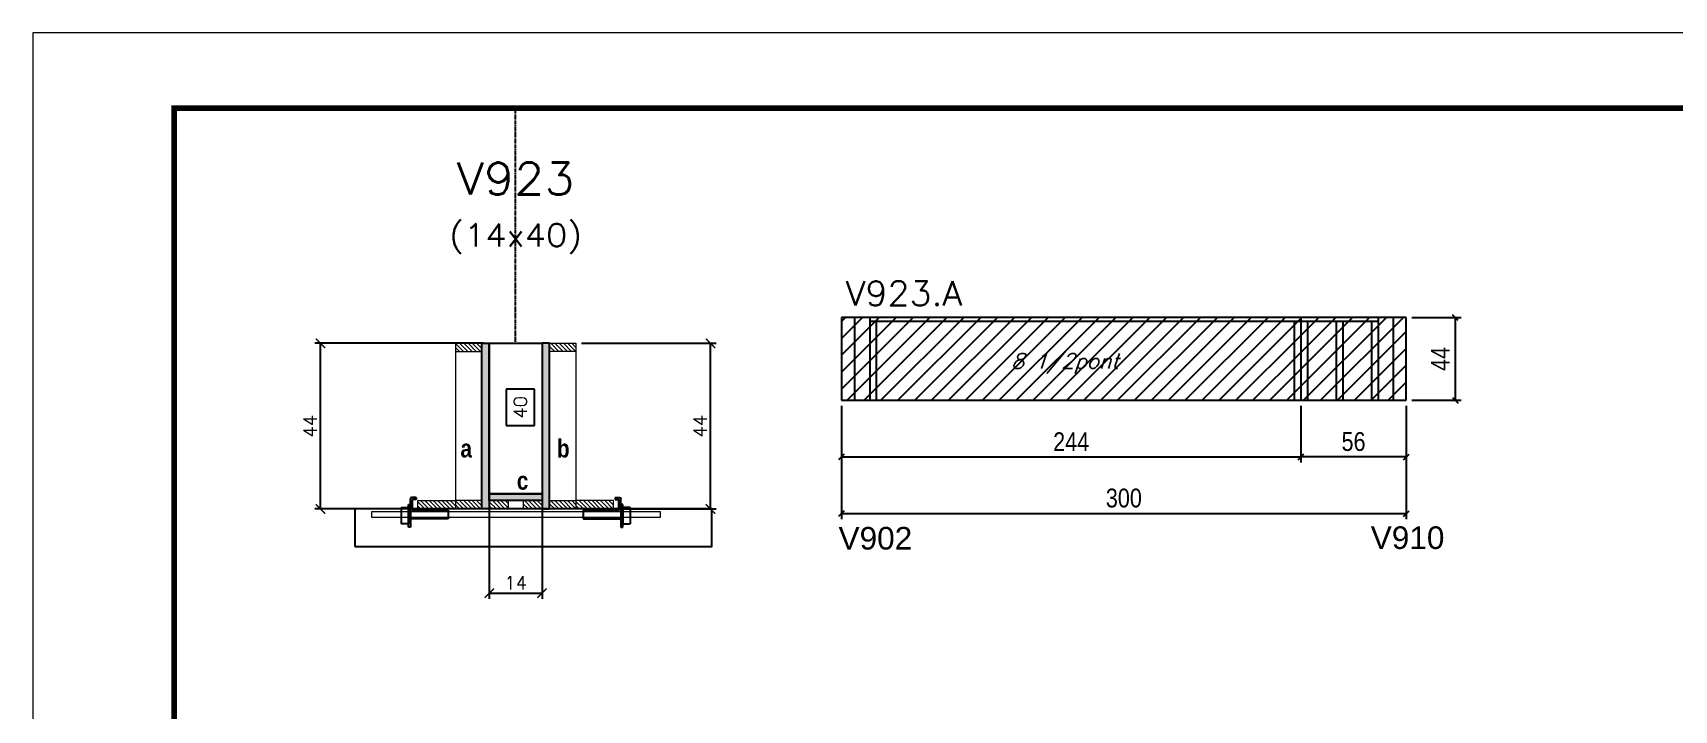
# Model space of a CAD drawing. Extents: x -20960 to -5926, y -2106 to 21915.
# Drawn here: x -7411 to -6540, y 13515 to 13875 of the extents above; entities that cross this region are included whole.
import ezdxf
from ezdxf.enums import TextEntityAlignment as Align

# ---------------------------------------------------------------- set-up
doc = ezdxf.new("R2010")
doc.units = 0
doc.linetypes.add('DASHED', pattern=[0.75, 0.5, -0.25])
doc.linetypes.add('HIDDEN', pattern=[0.375, 0.25, -0.125])
for name, color, linetype in [('5', 5, 'Continuous'), ('barrote', 251, 'Continuous'), ('COTA', 241, 'Continuous'), ('Cota Seção (2x)', 4, 'Continuous'), ('detalhes', 4, 'Continuous'), ('Painéis', 200, 'Continuous'), ('presilha', 1, 'Continuous'), ('Reaproveitamento', 251, 'Continuous'), ('SARR_2.2x7', 40, 'Continuous'), ('SARR_3.5x7', 81, 'Continuous'), ('texto', 7, 'Continuous'), ('Texto de Titulo', 7, 'Continuous'), ('Texto Qtd Sarr', 242, 'Continuous')]:
    doc.layers.add(name, color=color, linetype=linetype)
for name, color, linetype, lineweight in [('CONCRETO', 251, 'Continuous', 25), ('Folhas', 255, 'Continuous', 9), ('Hachura', 251, 'Continuous', 9), ('Madeira', 126, 'Continuous', 18), ('SARRAFO DE PRESSAO', 251, 'DASHED', 9), ('SCO-___-LAJ', 2, 'Continuous', 0), ('Texto Seção', 7, 'Continuous', 15)]:
    doc.layers.add(name, color=color, linetype=linetype, lineweight=lineweight)
doc.styles.add('COTA TECNICA', font='techl___.ttf', dxfattribs={"height": 10})
doc.styles.add('REGUA-120', font='ROMANS.shx', dxfattribs={"height": 15})
doc.styles.add('Romans', font='romans.shx')
doc.styles.get("Standard").update_dxf_attribs({"font": 'arial.ttf'})
doc.styles.add('TECNICA', font='techb___.ttf', dxfattribs={"height": 10})
doc.dimstyles.new('Cota Seção (2x)', dxfattribs={"dimtxt": 7, "dimasz": 5, "dimexe": 3, "dimexo": 3, "dimgap": 2, "dimtad": 3, "dimdec": 1, "dimlfac": 0.5, "dimzin": 12, "dimdsep": 46, "dimtxsty": 'Romans', "dimblk": 'ARCHTICK', "dimcen": 0, "dimclrd": 4, "dimclre": 4, "dimclrt": 1, "dimadec": 1, "dimazin": 3, "dimtfac": 1, "dimtdec": 1, "dimtmove": 0, "dimatfit": 3, "dimldrblk": 'OBLIQUE', "dimfxl": 1, "dimtolj": 1, "dimtzin": 12, "dimarcsym": 0})
doc.dimstyles.new('Cota Seção interna', dxfattribs={"dimtxt": 7, "dimasz": 6, "dimexe": 0.18, "dimexo": 2, "dimgap": -4, "dimtad": 3, "dimdec": 1, "dimlfac": 0.5, "dimzin": 12, "dimdsep": 46, "dimtxsty": 'Romans', "dimblk": 'ARCHTICK', "dimcen": 0.09, "dimse1": 1, "dimse2": 1, "dimsd1": 1, "dimsd2": 1, "dimclrd": 180, "dimclre": 5, "dimclrt": 1, "dimadec": 0, "dimazin": 3, "dimtfac": 1, "dimtdec": 1, "dimtofl": 0, "dimtmove": 0, "dimatfit": 3, "dimldrblk": 'ARCHTICK', "dimfxl": 1, "dimtolj": 1, "dimtzin": 0, "dimarcsym": 0})
doc.dimstyles.new('PAINEL', dxfattribs={"dimtxt": 10, "dimasz": 3, "dimexe": 3, "dimexo": 3, "dimgap": 3, "dimtad": 1, "dimdec": 1, "dimzin": 12, "dimdsep": 46, "dimtxsty": 'COTA TECNICA', "dimblk1": 'OBLIQUE', "dimblk2": 'OBLIQUE', "dimsah": 1, "dimcen": 0.9, "dimclrd": 4, "dimclre": 4, "dimclrt": 240, "dimadec": 1, "dimazin": 3, "dimtfac": 1, "dimtdec": 1, "dimtmove": 0, "dimatfit": 3, "dimfxl": 1, "dimtolj": 1, "dimtzin": 12, "dimarcsym": 0})
pattern_1 = [(315, (15777.5851, 5392.7215), (1.12253202, 1.12253202), [])]
pattern_2 = [(315, (15787.5851, 5392.7215), (1.12253202, 1.12253202), [])]
pattern_3 = [(45, (-149796.613, -16920.2756), (-4.49012806, 4.49012806), [])]

# ---------------------------------------------------------------- blocks, each defined once
blk = doc.blocks.new('9999999999')
at = {"layer": 'Folhas'}
blk.add_lwpolyline([(98138.98, 34190.21), (99623.98, 34190.21), (99623.98, 35240.21), (98138.98, 35240.21)], close=True, dxfattribs=at)
at = {"layer": 'Folhas', "color": 30, "const_width": 3}
blk.add_lwpolyline([(98213.98, 34230.21), (99583.98, 34230.21), (99583.98, 35200.21), (98213.98, 35200.21)], close=True, dxfattribs=at)
blk = doc.blocks.new('_Oblique')
at = {"color": 0, "linetype": 'ByBlock', "lineweight": -2}
blk.add_line((-0.5, -0.5), (0.5, 0.5), dxfattribs=at)
blk = doc.blocks.new('*D1199')
at = {"layer": 'COTA', "color": 4, "linetype": 'ByBlock', "lineweight": -2, "transparency": 16777216}
for p, q in [((-6981.99, 13677.08), (-6981.99, 13616.88)), ((-6681.99, 13677.08), (-6681.99, 13616.88)), ((-6981.99, 13619.88), (-6681.99, 13619.88))]:
    blk.add_line(p, q, dxfattribs=at)
at = {"layer": 'Defpoints', "color": 0, "linetype": 'ByBlock', "transparency": 16777216}
for p in [(-6981.99, 13680.08), (-6681.99, 13680.08), (-6681.99, 13619.88)]:
    blk.add_point(p, dxfattribs=at)
at = {"layer": 'COTA', "color": 4, "linetype": 'ByBlock', "lineweight": -2, "transparency": 16777216, "xscale": 3, "yscale": 3, "zscale": 3, "rotation": 180}
blk.add_blockref('_Oblique', (-6981.99, 13619.88), dxfattribs=at)
at = {"layer": 'COTA', "color": 4, "linetype": 'ByBlock', "lineweight": -2, "transparency": 16777216, "xscale": 3, "yscale": 3, "zscale": 3}
blk.add_blockref('_Oblique', (-6681.99, 13619.88), dxfattribs=at)
at = {"layer": 'COTA', "color": 240, "linetype": 'ByBlock', "transparency": 16777216, "insert": (-6831.99, 13628.1), "char_height": 10, "attachment_point": 5, "style": 'COTA TECNICA'}
blk.add_mtext('\\A1;300', dxfattribs=at)
blk = doc.blocks.new('*D1200')
at = {"layer": 'COTA', "color": 4, "linetype": 'ByBlock', "lineweight": -2, "transparency": 16777216}
for p, q in [((-6981.99, 13677.08), (-6981.99, 13647.01)), ((-6737.99, 13677.08), (-6737.99, 13647.01)), ((-6981.99, 13650.01), (-6737.99, 13650.01))]:
    blk.add_line(p, q, dxfattribs=at)
at = {"layer": 'Defpoints', "color": 0, "linetype": 'ByBlock', "transparency": 16777216}
for p in [(-6981.99, 13680.08), (-6737.99, 13680.08), (-6737.99, 13650.01)]:
    blk.add_point(p, dxfattribs=at)
at = {"layer": 'COTA', "color": 4, "linetype": 'ByBlock', "lineweight": -2, "transparency": 16777216, "xscale": 3, "yscale": 3, "zscale": 3, "rotation": 180}
blk.add_blockref('_Oblique', (-6981.99, 13650.01), dxfattribs=at)
at = {"layer": 'COTA', "color": 4, "linetype": 'ByBlock', "lineweight": -2, "transparency": 16777216, "xscale": 3, "yscale": 3, "zscale": 3}
blk.add_blockref('_Oblique', (-6737.99, 13650.01), dxfattribs=at)
at = {"layer": 'COTA', "color": 240, "linetype": 'ByBlock', "transparency": 16777216, "insert": (-6859.99, 13658.08), "char_height": 10, "attachment_point": 5, "style": 'COTA TECNICA'}
blk.add_mtext('\\A1;244', dxfattribs=at)
blk = doc.blocks.new('*D1201')
at = {"layer": 'COTA', "color": 4, "linetype": 'ByBlock', "lineweight": -2, "transparency": 16777216}
for p, q in [((-6737.99, 13677.08), (-6737.99, 13647.01)), ((-6681.99, 13677.08), (-6681.99, 13647.01)), ((-6681.99, 13650.01), (-6737.99, 13650.01))]:
    blk.add_line(p, q, dxfattribs=at)
at = {"layer": 'Defpoints', "color": 0, "linetype": 'ByBlock', "transparency": 16777216}
for p in [(-6737.99, 13680.08), (-6681.99, 13680.08), (-6737.99, 13650.01)]:
    blk.add_point(p, dxfattribs=at)
at = {"layer": 'COTA', "color": 4, "linetype": 'ByBlock', "lineweight": -2, "transparency": 16777216, "xscale": 3, "yscale": 3, "zscale": 3, "rotation": 180}
blk.add_blockref('_Oblique', (-6737.99, 13650.01), dxfattribs=at)
at = {"layer": 'COTA', "color": 4, "linetype": 'ByBlock', "lineweight": -2, "transparency": 16777216, "xscale": 3, "yscale": 3, "zscale": 3}
blk.add_blockref('_Oblique', (-6681.99, 13650.01), dxfattribs=at)
at = {"layer": 'COTA', "color": 240, "linetype": 'ByBlock', "transparency": 16777216, "insert": (-6709.99, 13658.12), "char_height": 10, "attachment_point": 5, "style": 'COTA TECNICA'}
blk.add_mtext('\\A1;56', dxfattribs=at)
blk = doc.blocks.new('*D1202')
at = {"layer": 'COTA', "color": 4, "linetype": 'ByBlock', "lineweight": -2, "transparency": 16777216}
for p, q in [((-6678.99, 13724.08), (-6652.84, 13724.08)), ((-6655.84, 13680.08), (-6655.84, 13724.08)), ((-6678.99, 13680.08), (-6652.84, 13680.08))]:
    blk.add_line(p, q, dxfattribs=at)
at = {"layer": 'Defpoints', "color": 0, "linetype": 'ByBlock', "transparency": 16777216}
for p in [(-6681.99, 13724.08), (-6655.84, 13724.08), (-6681.99, 13680.08)]:
    blk.add_point(p, dxfattribs=at)
at = {"layer": 'COTA', "color": 4, "linetype": 'ByBlock', "lineweight": -2, "transparency": 16777216, "xscale": 3, "yscale": 3, "zscale": 3}
for p, rotation in [((-6655.84, 13724.08), 90), ((-6655.84, 13680.08), 270)]:
    blk.add_blockref('_Oblique', p, dxfattribs=dict(at, rotation=rotation))
at = {"layer": 'COTA', "color": 240, "linetype": 'ByBlock', "transparency": 16777216, "insert": (-6663.91, 13702.08), "char_height": 10, "attachment_point": 5, "rotation": 90, "style": 'COTA TECNICA'}
blk.add_mtext('\\A1;44', dxfattribs=at)
blk = doc.blocks.new('_ArchTick')
at = {"color": 0, "linetype": 'ByBlock', "const_width": 0.15}
blk.add_lwpolyline([(-0.5, -0.5), (0.5, 0.5)], dxfattribs=at)
blk = doc.blocks.new('*D1207')
at = {"layer": 'COTA', "color": 4, "lineweight": -2, "transparency": 16777216}
for p, q in [((-7172.04, 13710.37), (-7261.68, 13710.37)), ((-7258.68, 13622.37), (-7258.68, 13710.37)), ((-7210.04, 13622.37), (-7261.68, 13622.37))]:
    blk.add_line(p, q, dxfattribs=at)
at = {"layer": 'Defpoints', "color": 0, "transparency": 16777216}
for p in [(-7258.68, 13710.37), (-7169.04, 13710.37), (-7207.04, 13622.37)]:
    blk.add_point(p, dxfattribs=at)
at = {"layer": 'COTA', "color": 4, "lineweight": -2, "transparency": 16777216, "xscale": 5, "yscale": 5, "zscale": 5}
for p, rotation in [((-7258.68, 13710.37), 90), ((-7258.68, 13622.37), 270)]:
    blk.add_blockref('_ArchTick', p, dxfattribs=dict(at, rotation=rotation))
at = {"layer": 'COTA', "color": 1, "transparency": 16777216, "insert": (-7264.18, 13666.37), "char_height": 7, "attachment_point": 5, "rotation": 90, "style": 'Romans'}
blk.add_mtext('\\A1;44', dxfattribs=at)
blk = doc.blocks.new('*D1208')
at = {"layer": 'COTA', "color": 4, "lineweight": -2, "transparency": 16777216}
for p, q in [((-7120.04, 13710.37), (-7048.56, 13710.37)), ((-7051.56, 13622.37), (-7051.56, 13710.37)), ((-7100.04, 13622.37), (-7048.56, 13622.37))]:
    blk.add_line(p, q, dxfattribs=at)
at = {"layer": 'Defpoints', "color": 0, "transparency": 16777216}
for p in [(-7123.04, 13710.37), (-7051.56, 13710.37), (-7103.04, 13622.37)]:
    blk.add_point(p, dxfattribs=at)
at = {"layer": 'COTA', "color": 4, "lineweight": -2, "transparency": 16777216, "xscale": 5, "yscale": 5, "zscale": 5}
for p, rotation in [((-7051.56, 13710.37), 90), ((-7051.56, 13622.37), 270)]:
    blk.add_blockref('_ArchTick', p, dxfattribs=dict(at, rotation=rotation))
at = {"layer": 'COTA', "color": 1, "transparency": 16777216, "insert": (-7057.06, 13666.37), "char_height": 7, "attachment_point": 5, "rotation": 90, "style": 'Romans'}
blk.add_mtext('\\A1;44', dxfattribs=at)
blk = doc.blocks.new('*D1209')
at = {"layer": 'Cota Seção (2x)', "color": 180, "lineweight": -2, "transparency": 16777216}
for p, q in [((-7145.04, 13686.03), (-7160.04, 13686.03)), ((-7160.04, 13686.03), (-7160.04, 13666.7)), ((-7145.04, 13666.7), (-7145.04, 13686.03)), ((-7160.04, 13666.7), (-7145.04, 13666.7))]:
    blk.add_line(p, q, dxfattribs=at)
at = {"layer": 'Defpoints', "color": 0, "transparency": 16777216}
for p in [(-7141.04, 13710.37), (-7141.04, 13710.37), (-7141.04, 13630.37)]:
    blk.add_point(p, dxfattribs=at)
at = {"layer": 'Cota Seção (2x)', "color": 1, "transparency": 16777216, "insert": (-7152.54, 13676.37), "char_height": 7, "attachment_point": 5, "rotation": 90, "style": 'Romans'}
blk.add_mtext('\\A1;40', dxfattribs=at)
blk = doc.blocks.new('titulo1')
at = {"layer": 'Defpoints', "color": 252, "linetype": 'HIDDEN', "ltscale": 2}
blk.add_line((0, 0), (0, 125), dxfattribs=at)
at = {"layer": 'Defpoints', "style": 'Romans', "oblique": 15}
blk.add_attdef('FOLHA', text='', height=10, dxfattribs=at).set_placement((0, 15.58), align=Align.MIDDLE_CENTER)
at = {"layer": 'Texto Qtd Sarr', "color": 3, "style": 'Romans', "oblique": 15}
for tag, height, p in [('TITULO', 17, (0, 71.45)), ('SEÇÃO', 12, (0, 41.55))]:
    blk.add_attdef(tag, text='', height=height, dxfattribs=at).set_placement(p, align=Align.MIDDLE_CENTER)
blk = doc.blocks.new('PRESILHA METÁLICA 1')
at = {"layer": 'presilha'}
for p, q in [((6, 15.5), (7.5, 15.5)), ((6, -2.5), (6, 15.5)), ((7.5, 10.6), (7.5, 19.9)), ((7.5, 15.5), (7.5, -2.5)), ((12, 21), (8.6, 21)), ((9, 11.6), (9, 18.9)), ((12, 19.5), (9.6, 19.5)), ((12, 21), (12, 19.5)), ((0, 13), (6, 13)), ((0, 13), (0, 0)), ((6, 0), (0, 0)), ((6, 13), (6, 0)), ((37.5, 4.1), (7.5, 4.1)), ((37.5, 11), (9.6, 11)), ((37.5, 11), (37.5, 4.1)), ((7.5, -2.5), (6, -2.5))]:
    blk.add_line(p, q, dxfattribs=at)
for centre, radius, start, end in [((8.6, 19.9), 1.14, 90, 180), ((9.6, 18.9), 0.57, 90, 180), ((9.6, 11.6), 0.57, 180, 270)]:
    blk.add_arc(centre, radius, start, end, dxfattribs=at)
blk = doc.blocks.new('*D1210')
at = {"layer": 'COTA', "color": 4, "lineweight": -2, "transparency": 16777216}
for p, q in [((-7169.04, 13623.77), (-7169.04, 13574.64)), ((-7141.04, 13623.77), (-7141.04, 13574.64)), ((-7169.04, 13577.64), (-7141.04, 13577.64))]:
    blk.add_line(p, q, dxfattribs=at)
at = {"layer": 'Defpoints', "color": 0, "transparency": 16777216}
for p in [(-7169.04, 13626.77), (-7141.04, 13626.77), (-7141.04, 13577.64)]:
    blk.add_point(p, dxfattribs=at)
at = {"layer": 'COTA', "color": 4, "lineweight": -2, "transparency": 16777216, "xscale": 5, "yscale": 5, "zscale": 5, "rotation": 180}
blk.add_blockref('_ArchTick', (-7169.04, 13577.64), dxfattribs=at)
at = {"layer": 'COTA', "color": 4, "lineweight": -2, "transparency": 16777216, "xscale": 5, "yscale": 5, "zscale": 5}
blk.add_blockref('_ArchTick', (-7141.04, 13577.64), dxfattribs=at)
at = {"layer": 'COTA', "color": 1, "transparency": 16777216, "insert": (-7155.04, 13583.14), "char_height": 7, "attachment_point": 5, "style": 'Romans'}
blk.add_mtext('\\A1;14', dxfattribs=at)

msp = doc.modelspace()

# ---------------------------------------------------------------- hatches: boundary and pattern name
at = {"layer": 'Hachura'}
h = msp.add_hatch(dxfattribs=at)
h.set_pattern_fill('ANSI31', color=256, scale=0.5, angle=270, style=0)
h.set_pattern_definition([(315, (15787.5851, 5402.7215), (1.12253202, 1.12253202), [])])
h.paths.add_polyline_path([(-7173.04, 13705.97), (-7173.04, 13710.37), (-7187.04, 13710.37), (-7187.04, 13705.97)])
h = msp.add_hatch(color=256, dxfattribs=at)
h.dxf.hatch_style = 1
h.paths.add_polyline_path([(-7173.04, 13710.37), (-7169.04, 13710.37), (-7169.04, 13622.37), (-7173.04, 13622.37)])
h = msp.add_hatch(color=256, dxfattribs=at)
h.dxf.hatch_style = 1
h.paths.add_polyline_path([(-7137.04, 13710.37), (-7141.04, 13710.37), (-7141.04, 13622.37), (-7137.04, 13622.37)])
h = msp.add_hatch(dxfattribs=at)
h.set_pattern_fill('ANSI31', color=256, scale=0.5, angle=270, style=0)
h.set_pattern_definition([(315, (15777.5948, 5402.7215), (1.12253202, 1.12253202), [])])
h.paths.add_polyline_path([(-7137.04, 13705.97), (-7137.04, 13710.37), (-7123.04, 13710.37), (-7123.04, 13705.97)])
h = msp.add_hatch(dxfattribs=at)
h.set_pattern_fill('ANSI31', color=256, scale=0.5, angle=270, style=0)
h.set_pattern_definition(pattern_2)
h.paths.add_polyline_path([(-7207.04, 13622.37), (-7207.04, 13626.77), (-7187.04, 13626.77), (-7187.04, 13622.37)])
h = msp.add_hatch(dxfattribs=at)
h.set_pattern_fill('ANSI31', color=256, scale=0.5, angle=270, style=0)
h.set_pattern_definition([(315, (15787.5851, 5319.1215), (1.12253202, 1.12253202), [])])
h.paths.add_polyline_path([(-7173.04, 13622.37), (-7173.04, 13626.77), (-7187.04, 13626.77), (-7187.04, 13622.37)])
h = msp.add_hatch(color=256, dxfattribs=at)
h.dxf.hatch_style = 1
h.paths.add_polyline_path([(-7169.04, 13626.77), (-7169.04, 13630.37), (-7141.04, 13630.37), (-7141.04, 13626.77)])
h = msp.add_hatch(dxfattribs=at)
h.set_pattern_fill('ANSI31', color=256, scale=0.5, angle=270, style=0)
h.set_pattern_definition(pattern_2)
h.paths.add_polyline_path([(-7169.04, 13622.37), (-7169.04, 13626.77), (-7159.04, 13626.77), (-7159.04, 13622.37)])
h = msp.add_hatch(dxfattribs=at)
h.set_pattern_fill('ANSI31', color=256, scale=0.5, angle=270, style=0)
h.set_pattern_definition(pattern_1)
h.paths.add_polyline_path([(-7141.04, 13622.37), (-7141.04, 13626.77), (-7151.04, 13626.77), (-7151.04, 13622.37)])
h = msp.add_hatch(dxfattribs=at)
h.set_pattern_fill('ANSI31', color=256, scale=0.5, angle=270, style=0)
h.set_pattern_definition([(315, (15777.5851, 5319.1215), (1.12253202, 1.12253202), [])])
h.paths.add_polyline_path([(-7137.04, 13622.37), (-7137.04, 13626.77), (-7123.04, 13626.77), (-7123.04, 13622.37)])
h = msp.add_hatch(dxfattribs=at)
h.set_pattern_fill('ANSI31', color=256, scale=0.5, angle=270, style=0)
h.set_pattern_definition(pattern_1)
h.paths.add_polyline_path([(-7103.04, 13622.37), (-7103.04, 13626.77), (-7123.04, 13626.77), (-7123.04, 13622.37)])
at = {"layer": 'Reaproveitamento', "linetype": 'ByBlock'}
h = msp.add_hatch(dxfattribs=at)
h.set_pattern_fill('ANSI31', color=256, scale=2)
h.set_pattern_definition(pattern_3)
h.paths.add_polyline_path([(-6737.99, 13680.08), (-6737.99, 13724.08), (-6981.99, 13724.08), (-6981.99, 13680.08)])
h.paths.add_polyline_path([(-6899.65, 13691.73), (-6832.03, 13691.73), (-6826.53, 13707.7), (-6894.15, 13707.7)], flags=24)
h = msp.add_hatch(dxfattribs=at)
h.set_pattern_fill('ANSI31', color=256, scale=2)
h.set_pattern_definition(pattern_3)
h.paths.add_polyline_path([(-6681.99, 13680.08), (-6681.99, 13724.08), (-6737.99, 13724.08), (-6737.99, 13680.08)])

# ---------------------------------------------------------------- linework, layer by layer
at = {"layer": 'barrote'}
msp.add_lwpolyline([(-7240.49, 13602.37), (-7050.91, 13602.37), (-7050.91, 13622.37), (-7240.49, 13622.37)], close=True, dxfattribs=at)
at = {"layer": 'CONCRETO'}
msp.add_lwpolyline([(-7169.04, 13710.37), (-7141.04, 13710.37), (-7141.04, 13630.37), (-7169.04, 13630.37), (-7169.04, 13710.37)], close=True, dxfattribs=at)
at = {"layer": 'Madeira'}
for points in [[(-7173.04, 13705.97), (-7173.04, 13710.37), (-7187.04, 13710.37), (-7187.04, 13705.97)], [(-7173.04, 13710.37), (-7187.04, 13710.37), (-7187.04, 13622.37), (-7173.04, 13622.37)], [(-7137.04, 13705.97), (-7137.04, 13710.37), (-7123.04, 13710.37), (-7123.04, 13705.97)], [(-7137.04, 13710.37), (-7123.04, 13710.37), (-7123.04, 13622.37), (-7137.04, 13622.37)], [(-7207.04, 13622.37), (-7207.04, 13626.77), (-7187.04, 13626.77), (-7187.04, 13622.37)], [(-7173.04, 13622.37), (-7173.04, 13626.77), (-7187.04, 13626.77), (-7187.04, 13622.37)], [(-7169.04, 13622.37), (-7169.04, 13626.77), (-7159.04, 13626.77), (-7159.04, 13622.37)], [(-7141.04, 13622.37), (-7141.04, 13626.77), (-7151.04, 13626.77), (-7151.04, 13622.37)], [(-7137.04, 13622.37), (-7137.04, 13626.77), (-7123.04, 13626.77), (-7123.04, 13622.37)], [(-7103.04, 13622.37), (-7103.04, 13626.77), (-7123.04, 13626.77), (-7123.04, 13622.37)]]:
    msp.add_lwpolyline(points, close=True, dxfattribs=at)
at = {"layer": 'Painéis', "linetype": 'ByBlock'}
for p, q in [((-6981.99, 13724.08), (-6981.99, 13680.08)), ((-6681.99, 13724.08), (-6981.99, 13724.08)), ((-6737.99, 13724.08), (-6737.99, 13680.08)), ((-6681.99, 13680.08), (-6681.99, 13724.08)), ((-6981.99, 13680.08), (-6681.99, 13680.08))]:
    msp.add_line(p, q, dxfattribs=at)
at = {"layer": 'Painéis'}
for points in [[(-7173.04, 13710.37), (-7169.04, 13710.37), (-7169.04, 13622.37), (-7173.04, 13622.37)], [(-7137.04, 13710.37), (-7141.04, 13710.37), (-7141.04, 13622.37), (-7137.04, 13622.37)], [(-7169.04, 13626.77), (-7169.04, 13630.37), (-7141.04, 13630.37), (-7141.04, 13626.77)]]:
    msp.add_lwpolyline(points, close=True, dxfattribs=at)
at = {"layer": 'SARR_2.2x7', "linetype": 'Continuous'}
for p, q in [((-6974.99, 13724.08), (-6974.99, 13680.08)), ((-6688.99, 13724.08), (-6688.99, 13680.08)), ((-6696.99, 13721.88), (-6966.99, 13721.88))]:
    msp.add_line(p, q, dxfattribs=at)
at = {"layer": 'SARR_3.5x7'}
for p, q in [((-6966.99, 13724.08), (-6966.99, 13680.08)), ((-6696.99, 13724.08), (-6696.99, 13680.08)), ((-6963.49, 13721.88), (-6963.49, 13680.08)), ((-6741.49, 13721.88), (-6741.49, 13680.08)), ((-6734.49, 13721.88), (-6734.49, 13680.08)), ((-6719.24, 13721.88), (-6719.24, 13680.08)), ((-6715.74, 13721.88), (-6715.74, 13680.08)), ((-6700.49, 13721.88), (-6700.49, 13680.08))]:
    msp.add_line(p, q, dxfattribs=at)
at = {"layer": 'SCO-___-LAJ', "color": 1}
msp.add_lwpolyline([(-7231.49, 13621.03), (-7078.22, 13621.03), (-7078.22, 13617.83), (-7231.49, 13617.83)], close=True, dxfattribs=at)

# ---------------------------------------------------------------- block references
at = {"layer": 'presilha', "yscale": 0.6666666666666666, "zscale": 0.6666666666666666}
for p, xscale in [((-7215.9, 13614.4), 0.6666666666666666), ((-7094.17, 13614.4), -0.6666666666666666)]:
    msp.add_blockref('PRESILHA METÁLICA 1', p, dxfattribs=dict(at, xscale=xscale))
at = {"layer": 'SARRAFO DE PRESSAO', "color": 6, "linetype": 'ByBlock'}
msp.add_blockref('9999999999', (-105550.48, -21364.84), dxfattribs=at)
at = {"layer": 'Texto Seção'}
ref = msp.add_blockref('titulo1', (-7155.04, 13710.37), dxfattribs=at)
ref.add_attrib('TITULO', 'V923', dxfattribs={"layer": 'Texto de Titulo', "color": 7, "height": 17, "style": 'Romans', "width": 1.1}).set_placement((-7155.04, 13797.87), align=Align.MIDDLE_CENTER)
ref.add_attrib('SEÇÃO', '(14x40)', dxfattribs={"layer": 'Texto de Titulo', "color": 7, "height": 12, "style": 'Romans', "width": 1.1}).set_placement((-7155.04, 13767.87), align=Align.MIDDLE_CENTER)

# ---------------------------------------------------------------- texts
at = {"layer": '5', "linetype": 'Continuous'}
for s, p in [('V902', (-6983.54, 13600.79)), ('V910', (-6700.86, 13601.09))]:
    msp.add_text(s, height=12, rotation=0.00004, dxfattribs=at).set_placement(p)
at = {"layer": 'detalhes', "style": 'TECNICA'}
for s, p in [('a', (-7184.34, 13649.7)), ('b', (-7133.1, 13649.69)), ('c', (-7154.43, 13632.6))]:
    msp.add_text(s, height=9.6, dxfattribs=at).set_placement(p)
at = {"layer": 'texto', "color": 2, "insert": (-6863.28, 13699.71), "char_height": 8, "attachment_point": 5, "style": 'Romans'}
msp.add_mtext('{\\Q19;\\C256;8 1/2pont}', dxfattribs=at)
at = {"layer": 'Texto Seção', "style": 'REGUA-120', "width": 1.05}
msp.add_text('V923.A', height=13, dxfattribs=at).set_placement((-6979.77, 13730.44))

# ---------------------------------------------------------------- dimensions: what is measured, and where the dimension line sits
at = {"layer": 'COTA', "linetype": 'ByBlock'}
for p1, p2, distance, picture, middle in [((-6681.99, 13680.08), (-6681.99, 13724.08), -26.15, '*D1202', (-6663.91, 13702.08)), ((-6981.99, 13680.08), (-6681.99, 13680.08), -60.19, '*D1199', (-6831.99, 13628.1)), ((-6981.99, 13680.08), (-6737.99, 13680.08), -30.07, '*D1200', (-6859.99, 13658.08)), ((-6681.99, 13680.08), (-6737.99, 13680.08), 30.07, '*D1201', (-6709.99, 13658.12))]:
    dim = msp.add_aligned_dim(p1=p1, p2=p2, distance=distance, dimstyle='PAINEL', dxfattribs=at)
    dim.commit()
    dim.dimension.update_dxf_attribs({"geometry": picture, "text_midpoint": middle})
at = {"layer": 'COTA'}
for base, p1, p2, picture, middle in [((-7258.68, 13710.37), (-7207.04, 13622.37), (-7169.04, 13710.37), '*D1207', (-7264.18, 13666.37)), ((-7051.56, 13710.37), (-7103.04, 13622.37), (-7123.04, 13710.37), '*D1208', (-7057.06, 13666.37))]:
    dim = msp.add_linear_dim(base=base, p1=p1, p2=p2, angle=90, dimstyle='Cota Seção (2x)', dxfattribs=at)
    dim.commit()
    dim.dimension.update_dxf_attribs({"geometry": picture, "text_midpoint": middle})
dim = msp.add_linear_dim(base=(-7141.04, 13577.64), p1=(-7169.04, 13626.77), p2=(-7141.04, 13626.77), dimstyle='Cota Seção (2x)', dxfattribs=at)
dim.commit()
dim.dimension.update_dxf_attribs({"geometry": '*D1210', "text_midpoint": (-7155.04, 13583.14)})
at = {"layer": 'Cota Seção (2x)'}
dim = msp.add_linear_dim(base=(-7141.04, 13710.37), p1=(-7141.04, 13630.37), p2=(-7141.04, 13710.37), angle=90, dimstyle='Cota Seção interna', dxfattribs=at)
dim.commit()
dim.dimension.update_dxf_attribs({"geometry": '*D1209', "text_midpoint": (-7141.04, 13676.37), "dimtype": 160})

doc.saveas('drawing.dxf')
